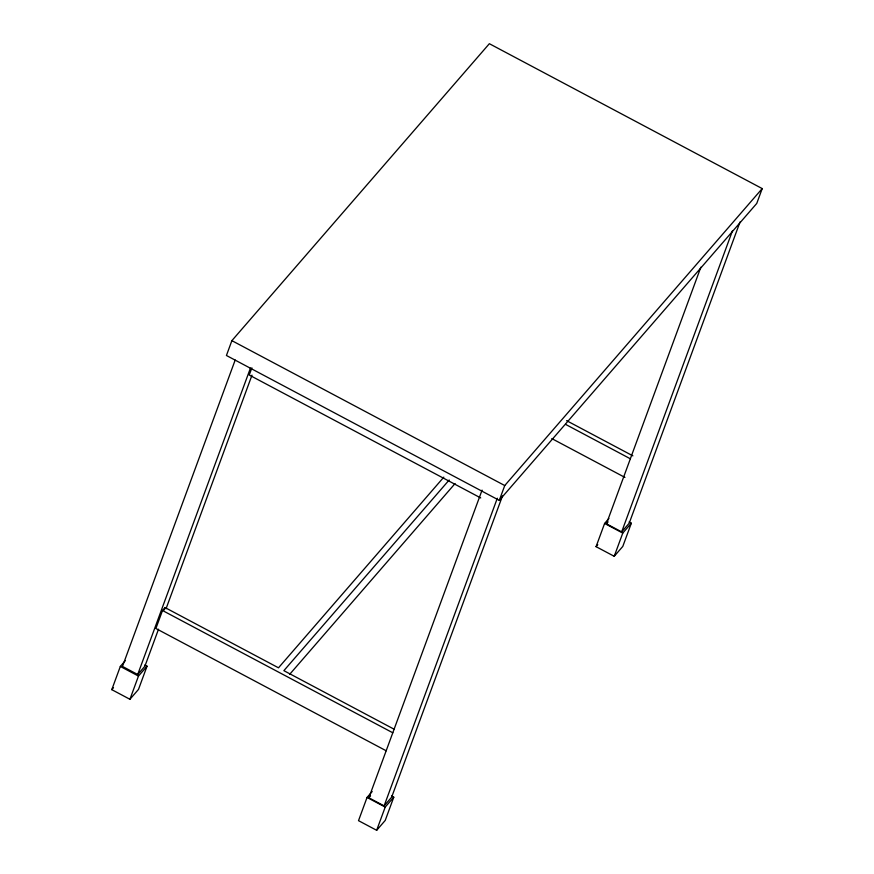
<?xml version="1.0" encoding="UTF-8"?>
<svg xmlns="http://www.w3.org/2000/svg" width="874" height="874" viewBox="0 0 874 874"><rect width="100%" height="100%" fill="white"/><g stroke="black" fill="none" stroke-linecap="round" stroke-linejoin="round"><path stroke-width="1.31" d="M231.883 340.652L226.432 355.489L499.294 500.376L756.753 203.434L762.215 188.587L489.353 43.7L231.883 340.652L504.746 485.54L762.215 188.587M144.767 664.994L147.04 666.196L138.496 689.411L129.931 699.287L111.785 689.652L120.328 666.436L125.463 660.504M235.193 360.022L122.469 666.414L137.71 674.51L144.898 666.217L158.522 629.193M137.71 674.51L250.434 368.118M443.817 477.138L278.489 667.812L165.055 607.572L162.509 610.5L155.889 628.493L386.177 750.777M129.931 699.287L138.474 676.072L147.04 666.196M251.887 367.834L249.232 375.022L480.722 497.94M164.17 609.976L165.055 607.572M166.038 608.763L251.996 375.143M372.193 791.516L367.047 797.449L358.515 820.664L376.661 830.3L385.226 820.424L393.77 797.208L391.497 795.995M502.474 495.94L391.628 797.219L384.123 805.883L368.872 797.787L482.077 490.128M384.123 805.883L497.317 498.224M376.661 830.3L385.205 807.084L393.77 797.208M499.294 500.376L504.746 485.54M629.061 522.007L631.334 523.209L622.791 546.425L614.225 556.301L596.068 546.665L604.611 523.45L608.894 518.511M740.038 221.952L629.193 523.231L621.676 531.895L606.436 523.799L700.85 267.193M621.676 531.895L732.532 230.605M614.225 556.301L622.769 533.085L631.334 523.209M111.785 689.652L113.5 687.674M449.192 479.99L283.875 670.664L394.141 729.222M289.764 674.236L455.081 483.551M368.872 797.787L370.543 795.864M606.436 523.799L608.107 521.876M596.068 546.665L597.783 544.688M566.581 420.645L632.896 455.857M565.642 424.414L630.362 458.784M551.822 438.595L624.943 477.423M604.611 523.45L622.769 533.085M162.509 610.5L392.797 732.783M120.328 666.436L138.474 676.072M367.047 797.449L385.205 807.084"/></g></svg>
